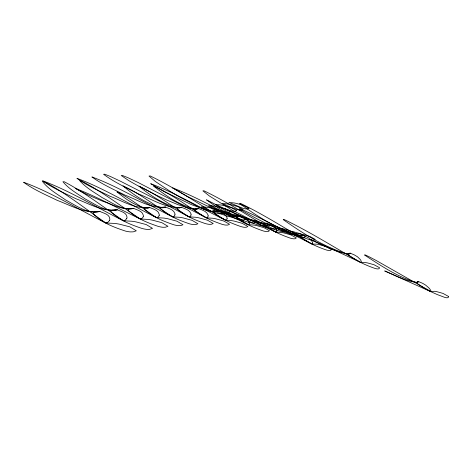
<?xml version="1.0" encoding="UTF-8"?>
<svg xmlns="http://www.w3.org/2000/svg" width="472" height="472" viewBox="0 0 472 472"><rect width="100%" height="100%" fill="white"/><g stroke="black" fill="none" stroke-linecap="round" stroke-linejoin="round"><path stroke-width="0.71" d="M293.265 234.672L294.705 234.619L296.316 233.758L300.481 234.029A33.105 7.334 24 0 1 303.077 234.501L309.85 236.431L315.184 239.351L314.169 240.159L312.824 240.23A9.346 2.012 23.6 0 1 309.797 239.628C300.416 237.493 293.065 230.46 283.542 228.902A33.577 7.576 23.7 0 0 280.84 228.401L275.961 228.147L270.603 225.179L263.411 223.126A34.078 7.823 23.3 0 0 260.591 222.601L255.954 222.223L253.942 223.008L252.308 223.02A9.782 2.207 22.6 0 1 248.897 222.318M248.897 222.318C238.991 220.105 231.309 212.601 221.238 211.037A35.229 8.337 22.5 0 0 218.17 210.447L212.406 209.993L220.819 213.845L227.292 216.182A9.953 2.272 22.2 0 0 230.849 216.913L232.59 216.925L234.82 216.182L239.711 216.618A34.633 8.077 22.9 0 1 242.655 217.179C252.532 218.742 260.101 226.082 269.825 228.271A9.623 2.142 23 0 0 273.105 228.938L274.639 228.902L275.961 228.147L284.073 231.852L290.115 234.035A9.481 2.077 23.3 0 0 293.265 234.672M227.115 218.4L226.737 219.669L225.74 220.265C200.759 208.252 176.587 193.42 150.704 183.708L164.645 191.856L191.538 204.671L208.223 210.724L214.176 211.839L217.669 211.19C220.973 212.654 225.162 213.651 226.814 217.25A35.394 8.29 21.6 0 1 227.115 218.4M348.212 253.842L348.206 254.184A9.399 2 24.6 0 0 349.363 255.641C357.156 261.234 366.024 265.358 375.087 268.444A9.475 2.018 24.8 0 0 377.889 268.94L379.01 268.763L379.582 267.754L373.989 264.715L367.523 262.928A33.659 7.328 25.2 0 0 365.145 262.556L361.139 262.638L329.503 247.853L310.31 239.446C322.86 245.21 335.492 252.166 349.286 254.113L350.141 253.139L354.295 254.88L357.44 256.762L359.953 259.169A32.586 7.08 24.1 0 1 360.873 260.432L361.422 261.889L361.139 262.638C335.486 248.124 310.546 232.135 283.932 219.403L283.235 219.633C303.124 233.451 324.394 247.269 347.758 254.16L350.141 253.139L348.212 253.842M249.358 223.209L249.11 224.129L248.248 224.725C223.103 212.66 198.753 197.738 172.717 187.956L186.906 196.234L213.993 209.202L230.631 215.32L236.46 216.43L239.764 215.763L245.936 218.571L248.915 221.71A34.385 7.894 22 0 1 249.322 222.855L249.358 223.209M448.4 296.811L448.176 297.507L447.303 297.785A9.605 1.965 25.9 0 1 444.783 297.395L437.332 294.599L384.727 270.957C395.501 275.406 406.262 281.577 417.986 282.563L418.18 281.43L422.759 283.377L425.638 285.118L428.647 287.719A32.869 6.932 25.3 0 1 429.892 289.118L430.901 290.758L430.948 291.643L423.166 287.454L418.475 284.368A9.511 1.953 25.7 0 1 416.959 282.763L416.888 282.032L418.18 281.43L417.218 282.722C398.102 277.335 381.075 265.783 364.531 255.022L364.962 254.827L368.691 256.544L376.332 260.562L430.948 291.643L434.258 291.277A34.232 7.115 26.4 0 1 436.388 291.548L442.984 293.401L448.27 296.304L448.4 296.811M276.84 230.955L276.008 232.171L244.26 217.303L224.725 208.742C237.811 214.848 251.069 221.787 265.459 223.976L266.963 223.203L271.252 225.002L274.244 226.849L276.197 229.103A33.53 7.558 22.6 0 1 276.728 230.253L276.84 230.955M208.134 215.958L207.603 217.25L206.476 217.846L137.907 182.381L127.711 177.596L122.378 175.454L121.221 175.519L128.992 180.741L136.715 185.118L156.657 195.367L167.483 200.352L177.879 204.624L187.065 207.715L194.263 209.173L198.736 208.589C202.063 210.093 206.423 211.025 207.928 214.784A36.539 8.75 21.2 0 1 208.134 215.958M312.611 243.086L312.057 244.048L252.939 214.595L244.307 210.618L239.953 208.848L239.263 208.937C258.355 219.846 278.209 230.855 299.779 235.77L302.222 234.926L305.514 236.283L309.054 238.218L311.656 240.838A32.892 7.286 23.3 0 1 312.346 242.03L312.611 243.086M191.048 214.919L190.369 216.241L189.113 216.849L158.816 200.795L120.419 181.201L110.165 176.386L104.772 174.215L103.563 174.268C114.413 182.369 126.927 187.956 138.927 194.134C152.409 199.408 166.699 208.96 181.661 207.344C185.012 208.889 189.585 209.78 190.93 213.716A37.801 9.275 20.8 0 1 191.048 214.919M174.941 214.878L174.115 216.247L172.722 216.872C145.824 203.757 119.912 187.254 91.892 176.929C102.176 184.387 113.947 189.549 125.263 195.225C138.131 200.116 151.305 208.825 165.536 207.06C168.923 208.648 173.731 209.515 174.905 213.639A39.194 9.859 20.4 0 1 174.941 214.878M299.85 235.475L299.755 235.793A9.464 2.065 23.7 0 0 300.658 237.168C308.322 242.856 317.213 246.862 326.223 249.942A9.528 2.083 24 0 0 329.244 250.52L330.553 250.408L331.468 249.511L325.981 246.502L319.178 244.596A33.795 7.587 24.4 0 0 316.594 244.148L312.057 244.048C288.25 230.36 265.146 215.256 240.378 203.338L239.575 203.497C257.889 216.701 277.636 229.457 299.478 235.758L302.222 234.926L299.85 235.475M159.153 215.574L158.167 216.99L156.633 217.651C130.113 204.718 104.554 188.529 76.924 178.327C87.049 185.614 98.624 190.629 109.764 196.14C122.519 200.924 135.647 209.426 149.718 207.479C153.158 209.114 158.232 209.957 159.212 214.288A40.722 10.514 20 0 1 159.153 215.574M143.217 216.825L142.054 218.306L140.373 218.996C118.667 208.795 97.521 196.948 75.184 188.275C83.809 193.361 93.126 197.154 102.312 201.102C112.377 204.293 122.926 210.713 133.747 208.423C137.234 210.105 142.609 210.937 143.37 215.486A42.397 11.251 19.6 0 1 143.217 216.825M126.75 218.524L125.399 220.076L123.546 220.802C96.612 207.621 70.688 191.113 42.592 180.782C52.787 188.169 64.516 193.166 75.785 198.671C88.99 203.579 102.713 212.105 117.251 209.774C120.797 211.509 126.514 212.341 127.015 217.126A44.244 12.065 19.1 0 1 126.75 218.524M264.243 223.663L264.072 223.958A9.629 2.142 23.1 0 0 264.798 225.297C272.421 231.132 281.424 235.085 290.469 238.189A9.682 2.165 23.3 0 0 293.684 238.82L295.153 238.749L296.339 237.917L290.876 234.897L283.755 232.891A34.32 7.912 23.7 0 0 280.988 232.395L276.008 232.171C252.054 218.223 228.849 202.765 203.839 190.729L202.901 190.865L209.42 196.01L232.607 210.359L250.361 219.498L257.93 222.536L263.695 223.911L266.963 223.203L264.243 223.663M109.451 220.601L107.887 222.235L105.846 223.002C78.488 209.574 52.168 192.729 23.6 182.251C33.907 189.779 45.819 194.812 57.248 200.37C70.829 205.408 85.001 214.017 99.94 211.474C103.545 213.255 109.646 214.105 109.84 219.132A46.28 12.974 18.6 0 1 109.451 220.601M305.596 236.614L304.511 237.41L303.118 237.475A9.41 2.047 23.5 0 1 300.033 236.855C290.569 234.702 283.165 227.598 273.553 226.035A33.825 7.7 23.5 0 0 270.792 225.522L266.279 225.173L264.367 225.976L262.786 225.999A9.7 2.171 22.8 0 1 259.441 225.315C249.629 223.114 242.006 215.698 232.029 214.129A34.922 8.207 22.7 0 0 229.026 213.556L223.999 213.09L221.651 213.81L219.858 213.786A10.042 2.307 22 0 1 216.229 213.037L209.674 210.677L201.214 206.795L207.137 207.285A35.547 8.466 22.3 0 1 210.27 207.892C220.442 209.456 228.182 217.043 238.183 219.273A9.865 2.242 22.4 0 0 241.664 219.993L243.351 219.993L245.469 219.226L250.237 219.633A34.35 7.947 23.1 0 1 253.116 220.176C262.904 221.74 270.415 228.997 280.049 231.174A9.552 2.106 23.1 0 0 283.265 231.823L284.746 231.781L286.451 230.938L290.734 231.239A33.335 7.452 23.8 0 1 293.383 231.722L300.257 233.681L305.596 236.614M236.737 216.164L236.507 216.453A9.853 2.242 22.6 0 0 237.097 217.775C244.732 223.805 253.912 227.746 263.069 230.885A9.906 2.266 22.9 0 0 266.468 231.563L268.067 231.516L269.477 230.719L263.995 227.657L256.556 225.563A35.093 8.295 23.2 0 0 253.629 225.032L248.248 224.725L214.701 204.004L206.482 199.815C216.129 206.807 226.536 214.105 238.336 216.589L239.764 215.763L236.737 216.164M214.365 211.562L214.082 211.851A10.124 2.354 22.2 0 0 214.553 213.185C222.241 219.433 231.652 223.398 240.968 226.589A10.172 2.384 22.4 0 0 244.549 227.303L246.278 227.274L247.883 226.483L242.343 223.362L234.584 221.185A36.049 8.75 22.8 0 0 231.498 220.619L225.74 220.265C200.694 205.32 176.522 188.605 150.19 175.944L149.005 176.056L155.365 181.484L170.126 191.313L179.342 196.842L198.358 206.783L206.748 210.152L213.421 211.775L217.669 211.19L214.365 211.562M195.16 208.943L194.824 209.232A10.437 2.484 21.8 0 0 195.202 210.589C202.972 217.09 212.648 221.102 222.165 224.353A10.478 2.519 22.1 0 0 225.923 225.097L227.775 225.073L229.575 224.283L223.946 221.079L215.857 218.831A37.152 9.269 22.4 0 0 212.607 218.235L206.476 217.846C188.912 207.473 172.339 194.34 153.701 186.186C166.209 196.169 180.357 205.615 196.104 209.326L198.736 208.589L195.16 208.943M177.802 207.698L177.425 207.993A10.779 2.631 21.4 0 0 177.702 209.385C185.567 216.164 195.55 220.241 205.308 223.569A10.821 2.673 21.7 0 0 209.255 224.336L211.238 224.312L213.22 223.504L207.485 220.206L199.048 217.881A38.385 9.859 22.1 0 0 195.626 217.267L189.113 216.849C172.433 206.795 156.739 194.075 138.975 186.174C150.692 195.75 164.097 204.824 179.053 208.117L181.661 207.344L177.802 207.698M248.915 208.353L247.464 208.937L245.906 208.901A9.21 1.953 22.4 0 1 242.673 208.187L228.914 202.458L234.094 202.948A32.527 7.115 22.7 0 1 236.879 203.52L243.888 205.585L248.915 208.353M242.938 209.474L241.416 210.081L239.8 210.046A9.405 2.035 22.3 0 1 236.478 209.326L230.383 207.108L222.424 203.473L227.775 203.969A33.229 7.422 22.6 0 1 230.637 204.547L237.829 206.647L242.938 209.474M236.708 210.642L235.109 211.273L233.439 211.238A9.605 2.118 22.2 0 1 230.017 210.506L223.775 208.246L215.657 204.535L221.185 205.025A33.966 7.747 22.5 0 1 224.135 205.615L231.516 207.751L236.708 210.642M161.389 207.426L160.958 207.727A11.157 2.802 21.1 0 0 161.147 209.161C169.118 216.264 179.443 220.412 189.467 223.811A11.198 2.844 21.4 0 0 193.62 224.601L195.727 224.583L197.904 223.746L192.045 220.341L183.236 217.94A39.748 10.526 21.7 0 0 179.637 217.303L172.722 216.872C156.185 206.73 140.685 193.839 123.009 185.938C134.508 195.632 147.883 204.742 162.799 207.869L165.536 207.06L161.389 207.426M230.206 211.863L228.525 212.512L226.796 212.488A9.823 2.212 22.1 0 1 223.274 211.745L216.878 209.438L208.594 205.639L214.317 206.128A34.739 8.095 22.4 0 1 217.356 206.73L224.926 208.907L230.206 211.863M145.27 207.857L144.786 208.176A11.57 2.985 20.7 0 0 144.875 209.662C152.957 217.108 163.666 221.344 173.979 224.825A11.611 3.038 21.1 0 0 178.351 225.64L180.599 225.616L182.977 224.743L176.988 221.215L167.772 218.737A41.247 11.275 21.4 0 0 163.985 218.082L156.633 217.651C143.429 209.125 131.063 198.641 116.926 191.797C125.776 199.208 136.042 206.642 147.683 208.406L149.718 207.479L145.27 207.857M128.968 208.825L128.425 209.155A12.024 3.198 20.3 0 0 128.402 210.701C136.603 218.536 147.736 222.867 158.362 226.436A12.06 3.251 20.7 0 0 162.97 227.274L165.371 227.238L167.961 226.318L161.831 222.654L152.179 220.1A42.887 12.113 21 0 0 148.184 219.433L140.373 218.996C120.738 206.028 101.928 191.496 80.966 180.693L79.762 180.693C85.928 187.838 94.542 192.452 102.288 197.685C111.958 202.547 122.348 210.854 133.747 208.423L128.968 208.825M112.112 210.211L111.504 210.553A12.52 3.428 19.9 0 0 111.362 212.17C119.676 220.436 131.275 224.861 142.243 228.525A12.549 3.493 20.3 0 0 147.105 229.386L149.671 229.339L152.503 228.365L146.214 224.554L136.089 221.917A44.687 13.051 20.6 0 0 131.871 221.232L123.546 220.802C103.946 207.568 85.225 192.706 64.204 181.749L62.935 181.749C68.9 189.048 77.538 193.697 85.214 198.989C95.008 204.04 105.651 212.418 117.251 209.774L112.112 210.211M94.394 211.94L93.721 212.306A13.063 3.688 19.5 0 0 93.444 213.999C101.852 222.737 113.97 227.274 125.31 231.032A13.092 3.758 19.8 0 0 130.449 231.911L133.198 231.852L136.302 230.814L129.841 226.849L119.204 224.123A46.669 14.107 20.1 0 0 114.731 223.421L105.846 223.002C85.426 208.937 65.986 193.048 43.943 181.537L42.557 181.543C48.516 189.384 57.602 194.287 65.543 199.91C75.998 205.485 87.462 214.306 99.94 211.474L94.394 211.94"/></g></svg>
